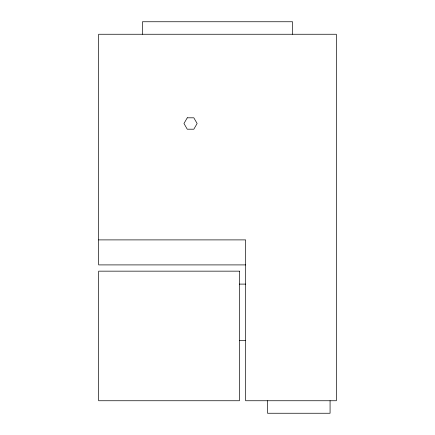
<?xml version="1.0" encoding="UTF-8"?>
<svg xmlns="http://www.w3.org/2000/svg" width="435" height="435" viewBox="0 0 435 435"><rect width="100%" height="100%" fill="white"/><g stroke="black" fill="none" stroke-linecap="round" stroke-linejoin="round"><path stroke-width="0.65" d="M98.674 239.892L245.644 239.892L245.644 400.744L336.326 400.744L336.326 34.256L98.674 34.256L98.674 264.904L245.644 264.904M239.391 284.104L245.644 284.104M239.391 340.393L245.644 340.393M330.073 400.744L330.073 413.25L267.53 413.25L267.53 400.744M292.548 34.256L292.548 21.75L142.452 21.75L142.452 34.256M187.257 117.809L183.967 123.507L187.257 129.2L193.831 129.2L197.12 123.507L193.831 117.809L187.257 117.809M239.391 271.157L98.674 271.157L98.674 400.744L239.391 400.744L239.391 271.157"/></g></svg>
